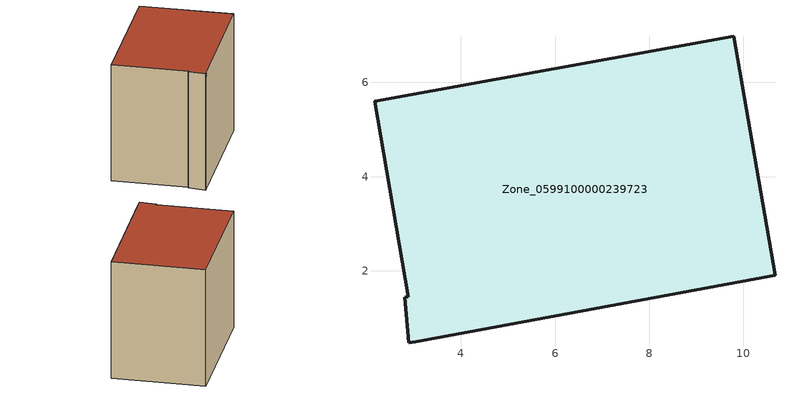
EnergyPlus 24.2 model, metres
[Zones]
Zone_0599100000239723
 floor ground (C_G): 2.88,1.45 2.17,5.6 9.79,6.99 10.67,1.91 3.05,0.5 2.9,0.47 2.81,1.44 z0
 wall outside (C_F): 3.05,0.5 10.67,1.91 9.79,6.99 2.17,5.6 2.88,1.45 2.81,1.44 2.9,0.47 3.05,0.5 z0:6.78
 roof outside (C_R): 2.81,1.44 2.9,0.47 3.05,0.5 10.67,1.91 9.79,6.99 2.17,5.6 2.88,1.45 z6.78
[BUILDING]
Pand.0599100000239723: North Axis=0; Terrain=City; Loads Convergence Tolerance Value=0.04; Temperature Convergence Tolerance Value=0.4; Solar Distribution=FullExterior; Maximum Number of Warmup Days=25; Minimum Number of Warmup Days=1
[Site:Location]
Rotterdam.The.Hague.AP_ZH_NLD Design_Conditions: Latitude=51.96; Longitude=4.45; Time Zone=1; Elevation=-4.5
[SITE:GROUNDTEMPERATURE:BUILDINGSURFACE]
18, 18, 18, 18, 18, 18, 18, 18, 18, 18, 18, 18
[MATERIAL] Thermal Absorptance=0.9; Solar Absorptance=0.7; Visible Absorptance=0.7
Name | Roughness | Thickness | Conductivity | Density | Specific Heat
G.TI.1946 | MediumSmooth | 0.15 | 1 | 540 | 1210
F.TI.1946 | Rough | 0.3 | 0.857143 | 1920 | 840
R.TI.1946 | MediumRough | 0.2 | 0.1 | 1500 | 1000
[CONSTRUCTION]
C_G: G.TI.1946
C_F: F.TI.1946
C_R: R.TI.1946
[ZONE]
Zone_0599100000239723: Type=1; Multiplier=1; Ceiling Height=Autocalculate; Volume=Autocalculate; Floor Area=autocalculate; Part of Total Floor Area=Yes
[ZONEINFILTRATION:DESIGNFLOWRATE]
Infil_Zone_0599100000239723: Zone or ZoneList or Space or SpaceList=Zone_0599100000239723; Schedule=AlwaysOn; Design Flow Rate Calculation Method=Flow/Area; Flow Rate per Floor Area=0.003; Constant Term Coefficient=1; Temperature Term Coefficient=0; Velocity Term Coefficient=0; Velocity Squared Term Coefficient=0
[HVACTEMPLATE:ZONE:IDEALLOADSAIRSYSTEM]
Zone_0599100000239723: Maximum Heating Supply Air Temperature=50; Minimum Cooling Supply Air Temperature=13; Maximum Heating Supply Air Humidity Ratio=0.0156; Minimum Cooling Supply Air Humidity Ratio=0.0077; Heating Limit=NoLimit; Cooling Limit=NoLimit; Dehumidification Control Type=ConstantSensibleHeatRatio; Cooling Sensible Heat Ratio=0.7; Dehumidification Setpoint=60; Humidification Control Type=None; Humidification Setpoint=30; Outdoor Air Method=None; Outdoor Air Flow Rate per Person=0.00944; Outdoor Air Flow Rate per Zone Floor Area=0; Outdoor Air Flow Rate per Zone=0; Demand Controlled Ventilation Type=None; Outdoor Air Economizer Type=NoEconomizer; Heat Recovery Type=None; Sensible Heat Recovery Effectiveness=0.7; Latent Heat Recovery Effectiveness=0.65
[ZONECONTROL:THERMOSTAT]
ThermostatControl_Zone_0599100000239723: Zone or ZoneList=Zone_0599100000239723; Control Type Schedule=DualSetpointControlType; Control 1=Thermostat_Zone_0599100000239723; Temperature Difference Between Cutout And Setpoint=0
[THERMOSTATSETPOINT:DUALSETPOINT]
Thermostat_Zone_0599100000239723: Heating Setpoint Temperature Schedule=HeatingSetpoint_Zone_0599100000239723; Cooling Setpoint Temperature Schedule=CoolingSetpoint_Zone_0599100000239723
[SCHEDULE:COMPACT]
HeatingSetpoint_Zone_0599100000239723: Through: 12/31, For: AllDays, Until: 24:00, 21
CoolingSetpoint_Zone_0599100000239723: Through: 12/31, For: AllDays, Until: 24:00, 24
DualSetpointControlType: Through: 12/31, For: AllDays, Until: 24:00, 4
AlwaysOn: Through: 12/31, For: AllDays, Until: 24:00, 1
